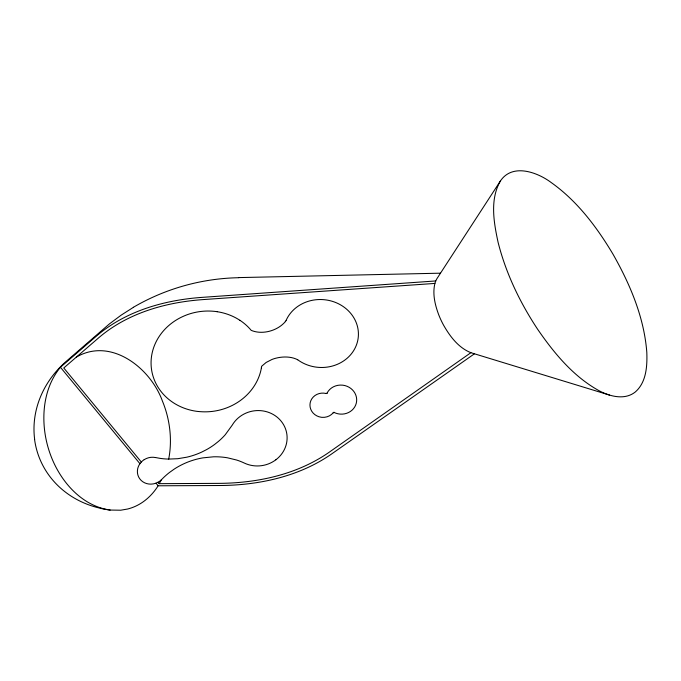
<?xml version="1.0" encoding="UTF-8"?>
<svg xmlns="http://www.w3.org/2000/svg" width="681" height="681" viewBox="0 0 681 681"><rect width="100%" height="100%" fill="white"/><g stroke="black" fill="none" stroke-linecap="round" stroke-linejoin="round"><path stroke-width="1.02" d="M155.728 457.564L159.924 458.339A65.01 59.341 -14.6 0 0 168.692 459.079C171.476 444.948 170.803 430.247 167.407 416.278A134.344 118.996 -27.6 0 0 162.401 401.015C150.561 368.106 111.02 336.831 76.332 357.116M326.837 393.567L327.101 393.107M500.263 181.206C489.75 199.763 493.819 222.457 498.075 242.249C505.864 273.251 519.926 302.458 537.505 329.076C553.959 353.013 573.206 376.414 598.991 390.681C609.784 396.41 624.571 400.411 635.16 392.094C646.414 382.441 647.325 366.037 646.805 352.29C644.132 317.337 630.104 284.283 612.951 254.107C596.794 227.02 577.25 201.065 551.321 182.627C537.318 172.089 512.146 162.963 500.263 181.206L437.117 278.376A21.077 18.421 17 0 0 435.772 280.955A27.58 24.099 17.6 0 0 434.818 283.781C432.418 294.149 435.057 304.952 438.692 314.707A95.893 82.537 22.1 0 0 443.493 325.033C449.92 336.337 458.424 347.753 470.903 352.69A19.357 17.161 21 0 0 471.644 352.937L609.555 395.082M474.453 353.788L331.477 454.065C299.027 476.615 258.84 485.281 219.81 485.51L158.145 485.791C153.055 493.887 146.032 500.875 137.494 505.285A42.443 38.851 -26.2 0 1 127.628 509.022L120.707 510.214L110.16 510.052A96.225 87.304 -20.3 0 1 101.656 508.622M239.916 320.3A55.57 50.403 -8.6 0 1 243.466 322.854A55.502 50.343 -8.6 0 1 251.195 330.345C262.159 335.052 277.439 330.949 285.339 321.628M435.763 280.955L201.891 297.384C164.206 300.083 125.61 311.064 96.472 336.056L60.439 367.263C44.903 386.059 41.379 412.201 45.372 435.67A129.671 118.766 -15.5 0 0 51.765 458.083C61.784 482.872 82.503 506.187 110.16 510.052M333.179 412.822L333.196 412.805A12.99 12.13 6 0 1 322.062 417.342A13.067 12.207 6 0 1 321.143 417.24A12.99 12.13 6 0 1 310.178 402.803A12.99 12.13 6 0 1 325.969 393.473M470.903 352.69L329.144 452.261C297.129 474.546 257.452 483.118 218.916 483.365L159.15 483.663L157.992 482.259M133.391 307.344L121.158 315.15L109.454 323.867L66.261 361.322A96.234 87.364 -20.4 0 0 55.595 372.149A95.621 86.785 -20.4 0 0 41.26 395.014A94.982 86.189 -20.5 0 0 34.05 432.324A94.676 85.9 -20.5 0 0 34.663 439.441M434.912 283.424L202.895 299.606C165.662 302.253 127.543 313.081 98.745 337.742L63.776 367.978L141.316 462.024A14.437 13.365 -24.3 0 0 137.8 468.264A14.029 12.982 -24.3 0 0 137.69 468.732A14.25 13.194 -24.3 0 0 151.003 484.131A14.514 13.441 -24.2 0 0 161.814 479.364L162.793 478.351A67.989 64.967 -28.2 0 1 169.441 472.503L174.336 469.022A72.654 69.53 -28.9 0 1 202.87 457.87L213.511 456.806A71.318 68.236 -28.5 0 1 227.445 457.794L236.596 460.024A64.167 61.367 -26.7 0 1 244.317 463.063A29.317 27.657 -6.9 0 0 275.856 459.786M238.716 277.601L440.488 273.183M333.349 412.703A1.685 1.575 8.1 0 1 334.192 412.465L334.311 412.473M168.692 459.079L177.843 458.696L186.824 457.189A69.385 63.248 -14.3 0 0 201.636 452.124L206.564 449.622A68.985 62.89 -14.3 0 0 214.643 444.421L218.414 441.424A66.627 60.796 -14.3 0 0 225.275 434.708L232.212 425.165A29.428 27.759 -6.9 0 1 240.104 416.466A29.292 27.632 -6.9 0 1 275.124 415.665A29.292 27.632 -6.9 0 1 285.399 447.179A29.411 27.742 -6.9 0 1 275.865 459.794M325.986 393.465L326.003 393.465A1.379 1.285 6.4 0 0 326.31 393.456A1.677 1.558 6.4 0 0 327.016 393.175A15.578 14.505 8.9 0 1 342.534 385.165L342.883 385.191A15.586 14.514 8.9 0 1 356.623 401.211A15.586 14.514 8.9 0 1 340.134 414.091A15.578 14.505 8.9 0 1 339.147 413.971A15.586 14.514 8.9 0 1 333.775 412.269A2.418 2.264 8.2 0 0 334.252 412.465M297.716 359.772C291.357 356.435 283.024 356.342 275.788 358.223A33.582 31.113 0.1 0 0 271.923 359.491L266.135 362.462L261.606 366.31A55.314 50.173 -8.6 0 1 261.368 367.825M60.439 367.263L139.937 463.701M155.983 483.169L158.145 485.791M144.219 459.649A14.437 13.365 -24.3 0 1 155.583 457.572M141.316 462.024A14.531 13.45 -24.3 0 1 144.27 459.607M161.423 479.747A64.252 58.328 -25.3 0 1 159.15 483.663M261.41 367.834A55.587 50.411 -8.6 0 1 200.495 411.673A55.74 50.556 -8.6 0 1 196.085 411.23A55.621 50.445 -8.6 0 1 163.925 394.869A55.476 50.317 -8.6 0 1 161.848 392.52A55.408 50.249 -8.6 0 1 183.657 316.163A55.706 50.53 -8.6 0 1 188.007 314.435A55.757 50.581 -8.6 0 1 213.996 311.311A55.757 50.573 -8.6 0 1 217.154 311.702M217.111 311.702A55.706 50.53 -8.6 0 1 239.891 320.3M286.046 320.572A10.53 9.449 0.5 0 1 285.33 321.628M286.088 320.462A37.498 33.948 5.3 0 1 337.997 303.53A37.498 33.948 5.3 0 1 352.511 352.341A37.498 33.948 5.3 0 1 297.793 359.832M101.682 508.545A95.076 86.266 -20.4 0 1 34.578 439.458M133.357 307.301A206.666 196.307 -13.2 0 1 238.725 277.712"/></g></svg>
